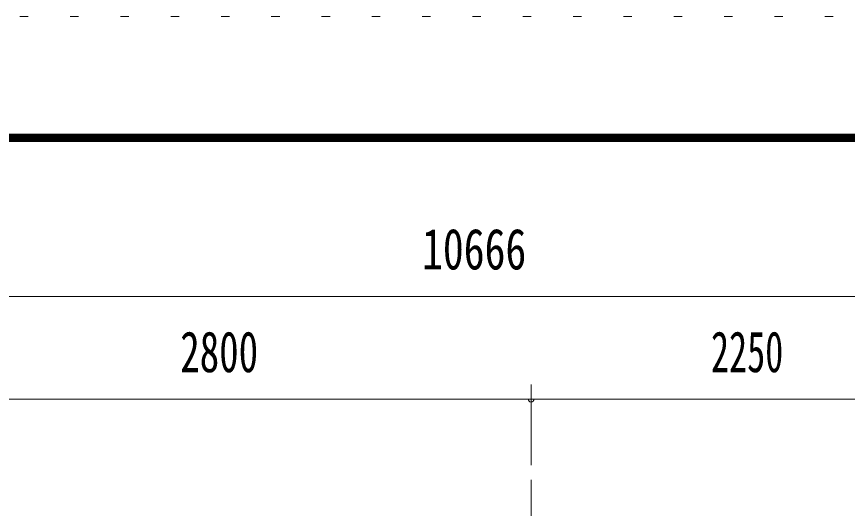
# Model space of a CAD drawing. Units: millimetres, scale not verified. Extents: x -31546 to 31551, y -14700 to 14700.
# Drawn here: x -4284 to -321, y 12354 to 14700 of the extents above; entities that cross this region are included whole.
import ezdxf
from ezdxf.enums import TextEntityAlignment as Align

# ---------------------------------------------------------------- set-up
doc = ezdxf.new("R2010")
doc.units = ezdxf.units.MM
doc.header["$LTSCALE"] = 80
doc.linetypes.add('USER3', pattern=[24, 12, -5, 2, -5])
doc.linetypes.add('USER4', pattern=[3, 0.5, -2.5])
for name, color, linetype, lineweight in [('0-3_1-27CENTER', 3, 'USER3', 18), ('0-5_1-57DIM', 3, 'Continuous', 18), ('0-C_F-F1PAPER', 5, 'Continuous', 18), ('0-D_F-E_J_ADD', 5, 'USER4', 18)]:
    doc.layers.add(name, color=color, linetype=linetype, lineweight=lineweight)
doc.styles.add('ＭＳ ゴシック', font='')
doc.styles.get('ＭＳ ゴシック').set_extended_font_data('MS Gothic')

msp = doc.modelspace()

# ---------------------------------------------------------------- linework, layer by layer
at = {"layer": '0-3_1-27CENTER'}
msp.add_line((-1829.41, 12490.54), (-1829.41, 8172.54), dxfattribs=at)
at = {"layer": '0-5_1-57DIM'}
for p, q in [((-7312.42, 13365.54), (3353.58, 13365.54)), ((-1829.41, 12945.53), (-1829.41, 12560.54)), ((-4629.41, 12875.53), (-1829.41, 12875.53)), ((-1815.41, 12875.53), (-1843.41, 12875.53)), ((-1829.41, 12875.53), (420.59, 12875.53))]:
    msp.add_line(p, q, dxfattribs=at)
msp.add_arc((-1829.41, 12875.53), 14, 180, 0, dxfattribs=at)
at = {"layer": '0-C_F-F1PAPER'}
for points in [[(30851.13, -14000), (-9328.87, -14000), (-9328.87, 14140), (30851.13, 14140)], [(30847.63, -13996.5), (30847.63, 14136.5), (-9325.37, 14136.5), (-9325.37, -13996.5)], [(30844.13, -13993), (30844.13, 14133), (-9321.87, 14133), (-9321.87, -13993)], [(30840.63, -13989.5), (-9318.37, -13989.5), (-9318.37, 14129.5), (30840.63, 14129.5)], [(30837.13, -13986), (30837.13, 14126), (-9314.87, 14126), (-9314.87, -13986)], [(30833.63, -13982.5), (-9311.37, -13982.5), (-9311.37, 14122.5), (30833.63, 14122.5)], [(30830.13, -13979), (30830.13, 14119), (-9307.87, 14119), (-9307.87, -13979)], [(30826.63, -13975.5), (-9304.37, -13975.5), (-9304.37, 14115.5), (30826.63, 14115.5)], [(30823.13, -13972), (-9300.87, -13972), (-9300.87, 14112), (30823.13, 14112)], [(30819.63, -13968.5), (-9297.37, -13968.5), (-9297.37, 14108.5), (30819.63, 14108.5)], [(30816.13, -13965), (30816.13, 14105), (-9293.87, 14105), (-9293.87, -13965)]]:
    msp.add_lwpolyline(points, close=True, dxfattribs=at)
at = {"layer": '0-D_F-E_J_ADD'}
msp.add_lwpolyline([(31551.13, -14700), (-10028.87, -14700), (-10028.87, 14700), (31551.13, 14700)], close=True, dxfattribs=at)

# ---------------------------------------------------------------- texts
at = {"layer": '0-5_1-57DIM', "color": 7, "style": 'ＭＳ ゴシック'}
for s, width, p in [('10666', 0.75, (-2349.99, 13435.54)), ('2800', 0.7, (-3503.31, 12945.53)), ('2250', 0.65, (-971.44, 12945.53))]:
    msp.add_text(s, height=195, dxfattribs=dict(at, width=width)).set_placement(p, align=Align.BOTTOM_LEFT)

doc.saveas('drawing.dxf')
